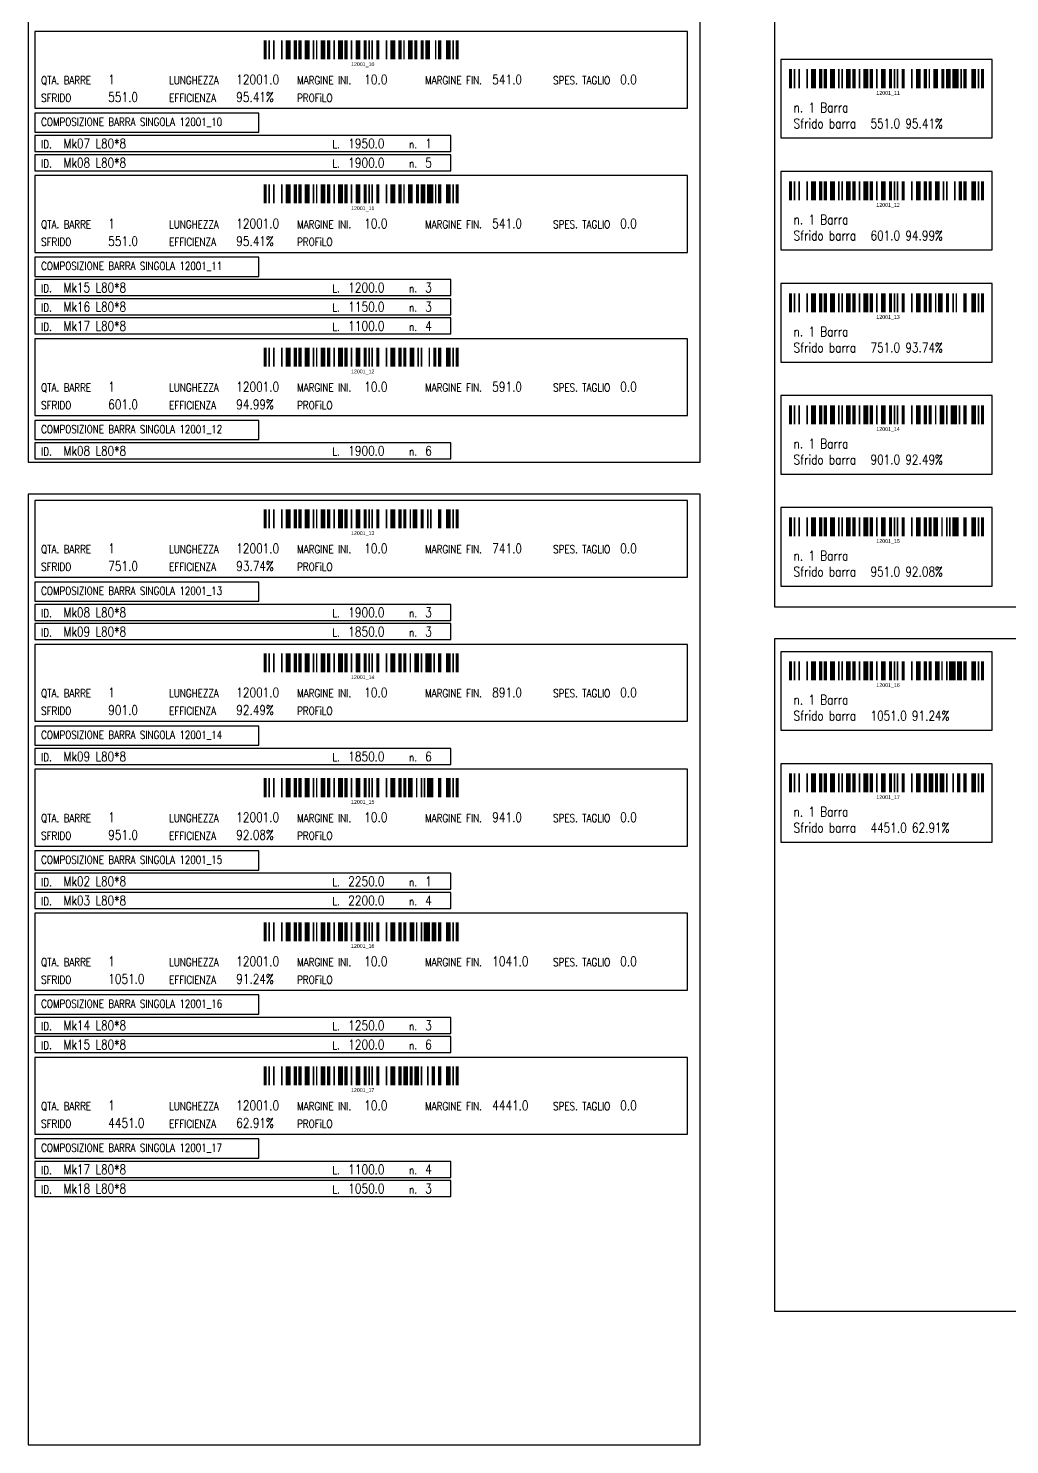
# Model space of a CAD drawing. Header units: millimetres. Extents: x -56 to 421004, y -1 to 91234.
# Drawn here: x 219727 to 237506, y 38349 to 64003 of the extents above; entities that cross this region are included whole.
import ezdxf
from ezdxf.enums import TextEntityAlignment as Align

# ---------------------------------------------------------------- set-up
doc = ezdxf.new("R2010")
doc.units = ezdxf.units.MM
doc.styles.add('EasyCutStyle', font='romans.shx', dxfattribs={"width": 0.8})

# ---------------------------------------------------------------- blocks, each defined once
blk = doc.blocks.new('BARCODE128_12001_10')
at = {"linetype": 'Continuous'}
for points, const_width in [([(1, 0), (1, 12)], 2), ([(3.5, 0), (3.5, 12)], 1), ([(6.5, 0), (6.5, 12)], 1), ([(11.5, 0), (11.5, 12)], 1), ([(15.5, 0), (15.5, 12)], 3), ([(20, 0), (20, 12)], 2), ([(23, 0), (23, 12)], 2), ([(27.5, 0), (27.5, 12)], 3), ([(31.5, 0), (31.5, 12)], 1), ([(33.5, 0), (33.5, 12)], 1), ([(37.5, 0), (37.5, 12)], 3), ([(41, 0), (41, 12)], 2), ([(44.5, 0), (44.5, 12)], 1), ([(48.5, 0), (48.5, 12)], 3), ([(52, 0), (52, 12)], 2), ([(55.5, 0), (55.5, 12)], 1), ([(59.5, 0), (59.5, 12)], 3), ([(64, 0), (64, 12)], 2), ([(66.5, 0), (66.5, 12)], 1), ([(68.5, 0), (68.5, 12)], 1), ([(72, 0), (72, 12)], 2), ([(77.5, 0), (77.5, 12)], 1), ([(81.5, 0), (81.5, 12)], 3), ([(86, 0), (86, 12)], 2), ([(88.5, 0), (88.5, 12)], 1), ([(92.5, 0), (92.5, 12)], 3), ([(96, 0), (96, 12)], 2), ([(100, 0), (100, 12)], 2), ([(103.5, 0), (103.5, 12)], 3), ([(108.5, 0), (108.5, 12)], 1), ([(111, 0), (111, 12)], 2), ([(116.5, 0), (116.5, 12)], 3), ([(119.5, 0), (119.5, 12)], 1), ([(122, 0), (122, 12)], 2)]:
    blk.add_lwpolyline(points, dxfattribs=dict(at, const_width=const_width))
blk.add_text('12001_10', height=2.4).set_placement((62.5, -4.2), align=Align.CENTER)
blk = doc.blocks.new('BARCODE128_12001_11')
at = {"linetype": 'Continuous'}
for points, const_width in [([(1, 0), (1, 12)], 2), ([(3.5, 0), (3.5, 12)], 1), ([(6.5, 0), (6.5, 12)], 1), ([(11.5, 0), (11.5, 12)], 1), ([(15.5, 0), (15.5, 12)], 3), ([(20, 0), (20, 12)], 2), ([(23, 0), (23, 12)], 2), ([(27.5, 0), (27.5, 12)], 3), ([(31.5, 0), (31.5, 12)], 1), ([(33.5, 0), (33.5, 12)], 1), ([(37.5, 0), (37.5, 12)], 3), ([(41, 0), (41, 12)], 2), ([(44.5, 0), (44.5, 12)], 1), ([(48.5, 0), (48.5, 12)], 3), ([(52, 0), (52, 12)], 2), ([(55.5, 0), (55.5, 12)], 1), ([(59.5, 0), (59.5, 12)], 3), ([(64, 0), (64, 12)], 2), ([(66.5, 0), (66.5, 12)], 1), ([(68.5, 0), (68.5, 12)], 1), ([(72, 0), (72, 12)], 2), ([(77.5, 0), (77.5, 12)], 1), ([(81.5, 0), (81.5, 12)], 3), ([(86, 0), (86, 12)], 2), ([(88.5, 0), (88.5, 12)], 1), ([(92.5, 0), (92.5, 12)], 3), ([(97, 0), (97, 12)], 2), ([(100.5, 0), (100.5, 12)], 3), ([(105, 0), (105, 12)], 4), ([(108.5, 0), (108.5, 12)], 1), ([(111, 0), (111, 12)], 2), ([(116.5, 0), (116.5, 12)], 3), ([(119.5, 0), (119.5, 12)], 1), ([(122, 0), (122, 12)], 2)]:
    blk.add_lwpolyline(points, dxfattribs=dict(at, const_width=const_width))
blk.add_text('12001_11', height=2.4).set_placement((62.5, -4.2), align=Align.CENTER)
blk = doc.blocks.new('BARCODE128_12001_12')
at = {"linetype": 'Continuous'}
for points, const_width in [([(1, 0), (1, 12)], 2), ([(3.5, 0), (3.5, 12)], 1), ([(6.5, 0), (6.5, 12)], 1), ([(11.5, 0), (11.5, 12)], 1), ([(15.5, 0), (15.5, 12)], 3), ([(20, 0), (20, 12)], 2), ([(23, 0), (23, 12)], 2), ([(27.5, 0), (27.5, 12)], 3), ([(31.5, 0), (31.5, 12)], 1), ([(33.5, 0), (33.5, 12)], 1), ([(37.5, 0), (37.5, 12)], 3), ([(41, 0), (41, 12)], 2), ([(44.5, 0), (44.5, 12)], 1), ([(48.5, 0), (48.5, 12)], 3), ([(52, 0), (52, 12)], 2), ([(55.5, 0), (55.5, 12)], 1), ([(59.5, 0), (59.5, 12)], 3), ([(64, 0), (64, 12)], 2), ([(66.5, 0), (66.5, 12)], 1), ([(68.5, 0), (68.5, 12)], 1), ([(72, 0), (72, 12)], 2), ([(77.5, 0), (77.5, 12)], 1), ([(81.5, 0), (81.5, 12)], 3), ([(86, 0), (86, 12)], 2), ([(89, 0), (89, 12)], 2), ([(93.5, 0), (93.5, 12)], 3), ([(97.5, 0), (97.5, 12)], 1), ([(99.5, 0), (99.5, 12)], 1), ([(104.5, 0), (104.5, 12)], 1), ([(108, 0), (108, 12)], 2), ([(111, 0), (111, 12)], 2), ([(116.5, 0), (116.5, 12)], 3), ([(119.5, 0), (119.5, 12)], 1), ([(122, 0), (122, 12)], 2)]:
    blk.add_lwpolyline(points, dxfattribs=dict(at, const_width=const_width))
blk.add_text('12001_12', height=2.4).set_placement((62.5, -4.2), align=Align.CENTER)
blk = doc.blocks.new('BARCODE128_12001_13')
at = {"linetype": 'Continuous'}
for points, const_width in [([(1, 0), (1, 12)], 2), ([(3.5, 0), (3.5, 12)], 1), ([(6.5, 0), (6.5, 12)], 1), ([(11.5, 0), (11.5, 12)], 1), ([(15.5, 0), (15.5, 12)], 3), ([(20, 0), (20, 12)], 2), ([(23, 0), (23, 12)], 2), ([(27.5, 0), (27.5, 12)], 3), ([(31.5, 0), (31.5, 12)], 1), ([(33.5, 0), (33.5, 12)], 1), ([(37.5, 0), (37.5, 12)], 3), ([(41, 0), (41, 12)], 2), ([(44.5, 0), (44.5, 12)], 1), ([(48.5, 0), (48.5, 12)], 3), ([(52, 0), (52, 12)], 2), ([(55.5, 0), (55.5, 12)], 1), ([(59.5, 0), (59.5, 12)], 3), ([(64, 0), (64, 12)], 2), ([(66.5, 0), (66.5, 12)], 1), ([(68.5, 0), (68.5, 12)], 1), ([(72, 0), (72, 12)], 2), ([(77.5, 0), (77.5, 12)], 1), ([(81.5, 0), (81.5, 12)], 3), ([(86, 0), (86, 12)], 2), ([(89, 0), (89, 12)], 2), ([(92.5, 0), (92.5, 12)], 1), ([(95.5, 0), (95.5, 12)], 3), ([(100, 0), (100, 12)], 2), ([(103.5, 0), (103.5, 12)], 1), ([(105.5, 0), (105.5, 12)], 1), ([(111, 0), (111, 12)], 2), ([(116.5, 0), (116.5, 12)], 3), ([(119.5, 0), (119.5, 12)], 1), ([(122, 0), (122, 12)], 2)]:
    blk.add_lwpolyline(points, dxfattribs=dict(at, const_width=const_width))
blk.add_text('12001_13', height=2.4).set_placement((62.5, -4.2), align=Align.CENTER)
blk = doc.blocks.new('BARCODE128_12001_14')
at = {"linetype": 'Continuous'}
for points, const_width in [([(1, 0), (1, 12)], 2), ([(3.5, 0), (3.5, 12)], 1), ([(6.5, 0), (6.5, 12)], 1), ([(11.5, 0), (11.5, 12)], 1), ([(15.5, 0), (15.5, 12)], 3), ([(20, 0), (20, 12)], 2), ([(23, 0), (23, 12)], 2), ([(27.5, 0), (27.5, 12)], 3), ([(31.5, 0), (31.5, 12)], 1), ([(33.5, 0), (33.5, 12)], 1), ([(37.5, 0), (37.5, 12)], 3), ([(41, 0), (41, 12)], 2), ([(44.5, 0), (44.5, 12)], 1), ([(48.5, 0), (48.5, 12)], 3), ([(52, 0), (52, 12)], 2), ([(55.5, 0), (55.5, 12)], 1), ([(59.5, 0), (59.5, 12)], 3), ([(64, 0), (64, 12)], 2), ([(66.5, 0), (66.5, 12)], 1), ([(68.5, 0), (68.5, 12)], 1), ([(72, 0), (72, 12)], 2), ([(77.5, 0), (77.5, 12)], 1), ([(81.5, 0), (81.5, 12)], 3), ([(86, 0), (86, 12)], 2), ([(89, 0), (89, 12)], 2), ([(92.5, 0), (92.5, 12)], 1), ([(96.5, 0), (96.5, 12)], 3), ([(99.5, 0), (99.5, 12)], 1), ([(104, 0), (104, 12)], 4), ([(107.5, 0), (107.5, 12)], 1), ([(111, 0), (111, 12)], 2), ([(116.5, 0), (116.5, 12)], 3), ([(119.5, 0), (119.5, 12)], 1), ([(122, 0), (122, 12)], 2)]:
    blk.add_lwpolyline(points, dxfattribs=dict(at, const_width=const_width))
blk.add_text('12001_14', height=2.4).set_placement((62.5, -4.2), align=Align.CENTER)
blk = doc.blocks.new('BARCODE128_12001_15')
at = {"linetype": 'Continuous'}
for points, const_width in [([(1, 0), (1, 12)], 2), ([(3.5, 0), (3.5, 12)], 1), ([(6.5, 0), (6.5, 12)], 1), ([(11.5, 0), (11.5, 12)], 1), ([(15.5, 0), (15.5, 12)], 3), ([(20, 0), (20, 12)], 2), ([(23, 0), (23, 12)], 2), ([(27.5, 0), (27.5, 12)], 3), ([(31.5, 0), (31.5, 12)], 1), ([(33.5, 0), (33.5, 12)], 1), ([(37.5, 0), (37.5, 12)], 3), ([(41, 0), (41, 12)], 2), ([(44.5, 0), (44.5, 12)], 1), ([(48.5, 0), (48.5, 12)], 3), ([(52, 0), (52, 12)], 2), ([(55.5, 0), (55.5, 12)], 1), ([(59.5, 0), (59.5, 12)], 3), ([(64, 0), (64, 12)], 2), ([(66.5, 0), (66.5, 12)], 1), ([(68.5, 0), (68.5, 12)], 1), ([(72, 0), (72, 12)], 2), ([(77.5, 0), (77.5, 12)], 1), ([(81.5, 0), (81.5, 12)], 3), ([(86, 0), (86, 12)], 2), ([(89, 0), (89, 12)], 2), ([(92.5, 0), (92.5, 12)], 3), ([(96.5, 0), (96.5, 12)], 1), ([(99.5, 0), (99.5, 12)], 1), ([(101.5, 0), (101.5, 12)], 1), ([(105, 0), (105, 12)], 4), ([(111, 0), (111, 12)], 2), ([(116.5, 0), (116.5, 12)], 3), ([(119.5, 0), (119.5, 12)], 1), ([(122, 0), (122, 12)], 2)]:
    blk.add_lwpolyline(points, dxfattribs=dict(at, const_width=const_width))
blk.add_text('12001_15', height=2.4).set_placement((62.5, -4.2), align=Align.CENTER)
blk = doc.blocks.new('BARCODE128_12001_16')
at = {"linetype": 'Continuous'}
for points, const_width in [([(1, 0), (1, 12)], 2), ([(3.5, 0), (3.5, 12)], 1), ([(6.5, 0), (6.5, 12)], 1), ([(11.5, 0), (11.5, 12)], 1), ([(15.5, 0), (15.5, 12)], 3), ([(20, 0), (20, 12)], 2), ([(23, 0), (23, 12)], 2), ([(27.5, 0), (27.5, 12)], 3), ([(31.5, 0), (31.5, 12)], 1), ([(33.5, 0), (33.5, 12)], 1), ([(37.5, 0), (37.5, 12)], 3), ([(41, 0), (41, 12)], 2), ([(44.5, 0), (44.5, 12)], 1), ([(48.5, 0), (48.5, 12)], 3), ([(52, 0), (52, 12)], 2), ([(55.5, 0), (55.5, 12)], 1), ([(59.5, 0), (59.5, 12)], 3), ([(64, 0), (64, 12)], 2), ([(66.5, 0), (66.5, 12)], 1), ([(68.5, 0), (68.5, 12)], 1), ([(72, 0), (72, 12)], 2), ([(77.5, 0), (77.5, 12)], 1), ([(81.5, 0), (81.5, 12)], 3), ([(86, 0), (86, 12)], 2), ([(89, 0), (89, 12)], 2), ([(93.5, 0), (93.5, 12)], 3), ([(96.5, 0), (96.5, 12)], 1), ([(99.5, 0), (99.5, 12)], 1), ([(103, 0), (103, 12)], 4), ([(107.5, 0), (107.5, 12)], 3), ([(111, 0), (111, 12)], 2), ([(116.5, 0), (116.5, 12)], 3), ([(119.5, 0), (119.5, 12)], 1), ([(122, 0), (122, 12)], 2)]:
    blk.add_lwpolyline(points, dxfattribs=dict(at, const_width=const_width))
blk.add_text('12001_16', height=2.4).set_placement((62.5, -4.2), align=Align.CENTER)
blk = doc.blocks.new('BARCODE128_12001_17')
at = {"linetype": 'Continuous'}
for points, const_width in [([(1, 0), (1, 12)], 2), ([(3.5, 0), (3.5, 12)], 1), ([(6.5, 0), (6.5, 12)], 1), ([(11.5, 0), (11.5, 12)], 1), ([(15.5, 0), (15.5, 12)], 3), ([(20, 0), (20, 12)], 2), ([(23, 0), (23, 12)], 2), ([(27.5, 0), (27.5, 12)], 3), ([(31.5, 0), (31.5, 12)], 1), ([(33.5, 0), (33.5, 12)], 1), ([(37.5, 0), (37.5, 12)], 3), ([(41, 0), (41, 12)], 2), ([(44.5, 0), (44.5, 12)], 1), ([(48.5, 0), (48.5, 12)], 3), ([(52, 0), (52, 12)], 2), ([(55.5, 0), (55.5, 12)], 1), ([(59.5, 0), (59.5, 12)], 3), ([(64, 0), (64, 12)], 2), ([(66.5, 0), (66.5, 12)], 1), ([(68.5, 0), (68.5, 12)], 1), ([(72, 0), (72, 12)], 2), ([(77.5, 0), (77.5, 12)], 1), ([(81.5, 0), (81.5, 12)], 3), ([(86, 0), (86, 12)], 2), ([(89.5, 0), (89.5, 12)], 3), ([(93, 0), (93, 12)], 2), ([(96.5, 0), (96.5, 12)], 3), ([(99.5, 0), (99.5, 12)], 1), ([(103.5, 0), (103.5, 12)], 1), ([(107, 0), (107, 12)], 2), ([(111, 0), (111, 12)], 2), ([(116.5, 0), (116.5, 12)], 3), ([(119.5, 0), (119.5, 12)], 1), ([(122, 0), (122, 12)], 2)]:
    blk.add_lwpolyline(points, dxfattribs=dict(at, const_width=const_width))
blk.add_text('12001_17', height=2.4).set_placement((62.5, -4.2), align=Align.CENTER)

msp = doc.modelspace()

# ---------------------------------------------------------------- linework, layer by layer
at = {"color": 5}
for points in [[(219726.89, 56147.59), (231901.8, 56147.59), (231901.8, 73366.4), (219726.89, 73366.4)], [(233245.22, 53523.61), (250464.03, 53523.61), (250464.03, 65698.52), (233245.22, 65698.52)], [(219842.84, 62553.91), (231669.9, 62553.91), (231669.9, 63945.33), (219842.84, 63945.33)], [(219842.84, 62119.09), (223901.14, 62119.09), (223901.14, 62466.95), (219842.84, 62466.95)], [(219842.84, 61771.24), (227379.69, 61771.24), (227379.69, 62061.12), (219842.84, 62061.12)], [(219842.84, 61423.38), (227379.69, 61423.38), (227379.69, 61713.26), (219842.84, 61713.26)], [(219842.84, 59945), (231669.9, 59945), (231669.9, 61336.42), (219842.84, 61336.42)], [(219842.84, 59510.18), (223901.14, 59510.18), (223901.14, 59858.04), (219842.84, 59858.04)], [(219842.84, 59162.33), (227379.69, 59162.33), (227379.69, 59452.21), (219842.84, 59452.21)], [(219842.84, 58814.47), (227379.69, 58814.47), (227379.69, 59104.35), (219842.84, 59104.35)], [(219842.84, 58466.62), (227379.69, 58466.62), (227379.69, 58756.5), (219842.84, 58756.5)], [(219842.84, 56988.23), (231669.9, 56988.23), (231669.9, 58379.65), (219842.84, 58379.65)], [(219842.84, 56553.42), (223901.14, 56553.42), (223901.14, 56901.27), (219842.84, 56901.27)], [(219842.84, 56205.56), (227379.69, 56205.56), (227379.69, 56495.44), (219842.84, 56495.44)], [(219726.89, 38349.01), (231901.8, 38349.01), (231901.8, 55567.83), (219726.89, 55567.83)], [(219842.84, 54060.46), (231669.9, 54060.46), (231669.9, 55451.88), (219842.84, 55451.88)], [(219842.84, 53625.64), (223901.14, 53625.64), (223901.14, 53973.49), (219842.84, 53973.49)], [(219842.84, 53277.78), (227379.69, 53277.78), (227379.69, 53567.66), (219842.84, 53567.66)], [(219842.84, 52929.93), (227379.69, 52929.93), (227379.69, 53219.81), (219842.84, 53219.81)], [(233245.22, 40768.93), (250464.03, 40768.93), (250464.03, 52943.85), (233245.22, 52943.85)], [(219842.84, 51451.55), (231669.9, 51451.55), (231669.9, 52842.96), (219842.84, 52842.96)], [(219842.84, 51016.73), (223901.14, 51016.73), (223901.14, 51364.58), (219842.84, 51364.58)], [(219842.84, 50668.87), (227379.69, 50668.87), (227379.69, 50958.75), (219842.84, 50958.75)], [(219842.84, 49190.49), (231669.9, 49190.49), (231669.9, 50581.91), (219842.84, 50581.91)], [(219842.84, 48755.67), (223901.14, 48755.67), (223901.14, 49103.53), (219842.84, 49103.53)], [(219842.84, 48407.82), (227379.69, 48407.82), (227379.69, 48697.69), (219842.84, 48697.69)], [(219842.84, 48059.96), (227379.69, 48059.96), (227379.69, 48349.84), (219842.84, 48349.84)], [(219842.84, 46581.58), (231669.9, 46581.58), (231669.9, 47973), (219842.84, 47973)], [(219842.84, 46146.76), (223901.14, 46146.76), (223901.14, 46494.61), (219842.84, 46494.61)], [(219842.84, 45798.9), (227379.69, 45798.9), (227379.69, 46088.78), (219842.84, 46088.78)], [(219842.84, 45451.05), (227379.69, 45451.05), (227379.69, 45740.93), (219842.84, 45740.93)], [(219842.84, 43972.67), (231669.9, 43972.67), (231669.9, 45364.09), (219842.84, 45364.09)], [(219842.84, 43537.85), (223901.14, 43537.85), (223901.14, 43885.7), (219842.84, 43885.7)], [(219842.84, 43189.99), (227379.69, 43189.99), (227379.69, 43479.87), (219842.84, 43479.87)], [(219842.84, 42842.14), (227379.69, 42842.14), (227379.69, 43132.02), (219842.84, 43132.02)]]:
    msp.add_lwpolyline(points, close=True, dxfattribs=at)

# ---------------------------------------------------------------- block references
at = {"xscale": 28.74833057849901, "yscale": 28.74833057851356, "zscale": 28.74833057851239}
for name, p in [('BARCODE128_12001_10', (223988.35, 63439.84)), ('BARCODE128_12001_11', (223988.35, 60830.93)), ('BARCODE128_12001_12', (223988.35, 57874.16)), ('BARCODE128_12001_13', (223988.35, 54946.38)), ('BARCODE128_12001_14', (223988.35, 52337.47)), ('BARCODE128_12001_15', (223988.35, 50076.42)), ('BARCODE128_12001_16', (223988.35, 47467.51)), ('BARCODE128_12001_17', (223988.35, 44858.59))]:
    msp.add_blockref(name, p, dxfattribs=at)

# ---------------------------------------------------------------- texts
at = {"color": 1, "style": 'EasyCutStyle', "width": 0.8}
for s, height, p in [('QTA. BARRE', 144.94, (219958.79, 62988.73)), ('LUNGHEZZA', 144.94, (222277.82, 62988.73)), ('MARGINE INI.', 144.9395, (224596.85, 62988.73)), ('MARGINE FIN.', 144.9395, (226915.89, 62988.73)), ('SPES. TAGLIO', 144.9395, (229234.92, 62988.73)), ('SFRIDO', 144.94, (219958.79, 62669.86)), ('EFFICIENZA', 144.94, (222277.82, 62669.86)), ('PROFiLO', 144.94, (224596.85, 62669.86)), ('ID.', 144.94, (219958.79, 61829.21)), ('L.', 144.94, (225234.59, 61829.21)), ('n.', 144.94, (226626.01, 61829.21)), ('ID.', 144.94, (219958.79, 61481.36)), ('L.', 144.94, (225234.59, 61481.36)), ('n.', 144.94, (226626.01, 61481.36)), ('QTA. BARRE', 144.94, (219958.79, 60379.82)), ('LUNGHEZZA', 144.94, (222277.82, 60379.82)), ('MARGINE INI.', 144.9395, (224596.85, 60379.82)), ('MARGINE FIN.', 144.9395, (226915.89, 60379.82)), ('SPES. TAGLIO', 144.9395, (229234.92, 60379.82)), ('SFRIDO', 144.94, (219958.79, 60060.95)), ('EFFICIENZA', 144.94, (222277.82, 60060.95)), ('PROFiLO', 144.94, (224596.85, 60060.95)), ('ID.', 144.94, (219958.79, 59220.3)), ('L.', 144.94, (225234.59, 59220.3)), ('n.', 144.94, (226626.01, 59220.3)), ('ID.', 144.94, (219958.79, 58872.45)), ('L.', 144.94, (225234.59, 58872.45)), ('n.', 144.94, (226626.01, 58872.45)), ('ID.', 144.94, (219958.79, 58524.59)), ('L.', 144.94, (225234.59, 58524.59)), ('n.', 144.94, (226626.01, 58524.59)), ('QTA. BARRE', 144.94, (219958.79, 57423.05)), ('LUNGHEZZA', 144.94, (222277.82, 57423.05)), ('MARGINE INI.', 144.9395, (224596.85, 57423.05)), ('MARGINE FIN.', 144.9395, (226915.89, 57423.05)), ('SPES. TAGLIO', 144.9395, (229234.92, 57423.05)), ('SFRIDO', 144.94, (219958.79, 57104.19)), ('EFFICIENZA', 144.94, (222277.82, 57104.19)), ('PROFiLO', 144.94, (224596.85, 57104.19)), ('ID.', 144.94, (219958.79, 56263.54)), ('L.', 144.94, (225234.59, 56263.54)), ('n.', 144.94, (226626.01, 56263.54)), ('QTA. BARRE', 144.94, (219958.79, 54495.27)), ('LUNGHEZZA', 144.94, (222277.82, 54495.27)), ('MARGINE INI.', 144.9395, (224596.85, 54495.27)), ('MARGINE FIN.', 144.9395, (226915.89, 54495.27)), ('SPES. TAGLIO', 144.9395, (229234.92, 54495.27)), ('SFRIDO', 144.94, (219958.79, 54176.41)), ('EFFICIENZA', 144.94, (222277.82, 54176.41)), ('PROFiLO', 144.94, (224596.85, 54176.41)), ('ID.', 144.94, (219958.79, 53335.76)), ('L.', 144.94, (225234.59, 53335.76)), ('n.', 144.94, (226626.01, 53335.76)), ('ID.', 144.94, (219958.79, 52987.9)), ('L.', 144.94, (225234.59, 52987.9)), ('n.', 144.94, (226626.01, 52987.9)), ('QTA. BARRE', 144.94, (219958.79, 51886.36)), ('LUNGHEZZA', 144.94, (222277.82, 51886.36)), ('MARGINE INI.', 144.9395, (224596.85, 51886.36)), ('MARGINE FIN.', 144.9395, (226915.89, 51886.36)), ('SPES. TAGLIO', 144.9395, (229234.92, 51886.36)), ('SFRIDO', 144.94, (219958.79, 51567.5)), ('EFFICIENZA', 144.94, (222277.82, 51567.5)), ('PROFiLO', 144.94, (224596.85, 51567.5)), ('ID.', 144.94, (219958.79, 50726.85)), ('L.', 144.94, (225234.59, 50726.85)), ('n.', 144.94, (226626.01, 50726.85)), ('QTA. BARRE', 144.94, (219958.79, 49625.31)), ('LUNGHEZZA', 144.94, (222277.82, 49625.31)), ('MARGINE INI.', 144.9395, (224596.85, 49625.31)), ('MARGINE FIN.', 144.9395, (226915.89, 49625.31)), ('SPES. TAGLIO', 144.9395, (229234.92, 49625.31)), ('SFRIDO', 144.94, (219958.79, 49306.44)), ('EFFICIENZA', 144.94, (222277.82, 49306.44)), ('PROFiLO', 144.94, (224596.85, 49306.44)), ('ID.', 144.94, (219958.79, 48465.79)), ('L.', 144.94, (225234.59, 48465.79)), ('n.', 144.94, (226626.01, 48465.79)), ('ID.', 144.94, (219958.79, 48117.94)), ('L.', 144.94, (225234.59, 48117.94)), ('n.', 144.94, (226626.01, 48117.94)), ('QTA. BARRE', 144.94, (219958.79, 47016.4)), ('LUNGHEZZA', 144.94, (222277.82, 47016.4)), ('MARGINE INI.', 144.9395, (224596.85, 47016.4)), ('MARGINE FIN.', 144.9395, (226915.89, 47016.4)), ('SPES. TAGLIO', 144.9395, (229234.92, 47016.4)), ('SFRIDO', 144.94, (219958.79, 46697.53)), ('EFFICIENZA', 144.94, (222277.82, 46697.53)), ('PROFiLO', 144.94, (224596.85, 46697.53)), ('ID.', 144.94, (219958.79, 45856.88)), ('L.', 144.94, (225234.59, 45856.88)), ('n.', 144.94, (226626.01, 45856.88)), ('ID.', 144.94, (219958.79, 45509.03)), ('L.', 144.94, (225234.59, 45509.03)), ('n.', 144.94, (226626.01, 45509.03)), ('QTA. BARRE', 144.94, (219958.79, 44407.49)), ('LUNGHEZZA', 144.94, (222277.82, 44407.49)), ('MARGINE INI.', 144.9395, (224596.85, 44407.49)), ('MARGINE FIN.', 144.9395, (226915.89, 44407.49)), ('SPES. TAGLIO', 144.9395, (229234.92, 44407.49)), ('SFRIDO', 144.94, (219958.79, 44088.62)), ('EFFICIENZA', 144.94, (222277.82, 44088.62)), ('PROFiLO', 144.94, (224596.85, 44088.62)), ('ID.', 144.94, (219958.79, 43247.97)), ('L.', 144.94, (225234.59, 43247.97)), ('n.', 144.94, (226626.01, 43247.97)), ('ID.', 144.94, (219958.79, 42900.11)), ('L.', 144.94, (225234.59, 42900.11)), ('n.', 144.94, (226626.01, 42900.11))]:
    msp.add_text(s, height=height, dxfattribs=at).set_placement(p)
at = {"color": 3, "style": 'EasyCutStyle', "width": 0.8}
for s, height, p in [('1', 173.93, (221176.28, 62988.73)), ('12001.0', 173.927, (223495.31, 62988.73)), ('10.0', 173.927, (225814.35, 62988.73)), ('541.0', 173.927, (228133.38, 62988.73)), ('0.0', 173.927, (230452.41, 62988.73)), ('551.0', 173.927, (221176.28, 62669.86)), ('95.41%', 173.927, (223495.31, 62669.86)), ('Mk07 L80*8', 173.927, (220364.62, 61829.21)), ('1950.0', 173.927, (225524.47, 61829.21)), ('1', 173.93, (226915.89, 61829.21)), ('Mk08 L80*8', 173.927, (220364.62, 61481.36)), ('1900.0', 173.927, (225524.47, 61481.36)), ('5', 173.93, (226915.89, 61481.36)), ('1', 173.93, (221176.28, 60379.82)), ('12001.0', 173.927, (223495.31, 60379.82)), ('10.0', 173.927, (225814.35, 60379.82)), ('541.0', 173.927, (228133.38, 60379.82)), ('0.0', 173.927, (230452.41, 60379.82)), ('551.0', 173.927, (221176.28, 60060.95)), ('95.41%', 173.927, (223495.31, 60060.95)), ('Mk15 L80*8', 173.927, (220364.62, 59220.3)), ('1200.0', 173.927, (225524.47, 59220.3)), ('3', 173.93, (226915.89, 59220.3)), ('Mk16 L80*8', 173.927, (220364.62, 58872.45)), ('1150.0', 173.927, (225524.47, 58872.45)), ('3', 173.93, (226915.89, 58872.45)), ('Mk17 L80*8', 173.927, (220364.62, 58524.59)), ('1100.0', 173.927, (225524.47, 58524.59)), ('4', 173.93, (226915.89, 58524.59)), ('1', 173.93, (221176.28, 57423.05)), ('12001.0', 173.927, (223495.31, 57423.05)), ('10.0', 173.927, (225814.35, 57423.05)), ('591.0', 173.927, (228133.38, 57423.05)), ('0.0', 173.927, (230452.41, 57423.05)), ('601.0', 173.927, (221176.28, 57104.19)), ('94.99%', 173.927, (223495.31, 57104.19)), ('Mk08 L80*8', 173.927, (220364.62, 56263.54)), ('1900.0', 173.927, (225524.47, 56263.54)), ('6', 173.93, (226915.89, 56263.54)), ('1', 173.93, (221176.28, 54495.27)), ('12001.0', 173.927, (223495.31, 54495.27)), ('10.0', 173.927, (225814.35, 54495.27)), ('741.0', 173.927, (228133.38, 54495.27)), ('0.0', 173.927, (230452.41, 54495.27)), ('751.0', 173.927, (221176.28, 54176.41)), ('93.74%', 173.927, (223495.31, 54176.41)), ('Mk08 L80*8', 173.927, (220364.62, 53335.76)), ('1900.0', 173.927, (225524.47, 53335.76)), ('3', 173.93, (226915.89, 53335.76)), ('Mk09 L80*8', 173.927, (220364.62, 52987.9)), ('1850.0', 173.927, (225524.47, 52987.9)), ('3', 173.93, (226915.89, 52987.9)), ('1', 173.93, (221176.28, 51886.36)), ('12001.0', 173.927, (223495.31, 51886.36)), ('10.0', 173.927, (225814.35, 51886.36)), ('891.0', 173.927, (228133.38, 51886.36)), ('0.0', 173.927, (230452.41, 51886.36)), ('901.0', 173.927, (221176.28, 51567.5)), ('92.49%', 173.927, (223495.31, 51567.5)), ('Mk09 L80*8', 173.927, (220364.62, 50726.85)), ('1850.0', 173.927, (225524.47, 50726.85)), ('6', 173.93, (226915.89, 50726.85)), ('1', 173.93, (221176.28, 49625.31)), ('12001.0', 173.927, (223495.31, 49625.31)), ('10.0', 173.927, (225814.35, 49625.31)), ('941.0', 173.927, (228133.38, 49625.31)), ('0.0', 173.927, (230452.41, 49625.31)), ('951.0', 173.927, (221176.28, 49306.44)), ('92.08%', 173.927, (223495.31, 49306.44)), ('Mk02 L80*8', 173.927, (220364.62, 48465.79)), ('2250.0', 173.927, (225524.47, 48465.79)), ('1', 173.93, (226915.89, 48465.79)), ('Mk03 L80*8', 173.927, (220364.62, 48117.94)), ('2200.0', 173.927, (225524.47, 48117.94)), ('4', 173.93, (226915.89, 48117.94)), ('1', 173.93, (221176.28, 47016.4)), ('12001.0', 173.927, (223495.31, 47016.4)), ('10.0', 173.927, (225814.35, 47016.4)), ('1041.0', 173.927, (228133.38, 47016.4)), ('0.0', 173.927, (230452.41, 47016.4)), ('1051.0', 173.927, (221176.28, 46697.53)), ('91.24%', 173.927, (223495.31, 46697.53)), ('Mk14 L80*8', 173.927, (220364.62, 45856.88)), ('1250.0', 173.927, (225524.47, 45856.88)), ('3', 173.93, (226915.89, 45856.88)), ('Mk15 L80*8', 173.927, (220364.62, 45509.03)), ('1200.0', 173.927, (225524.47, 45509.03)), ('6', 173.93, (226915.89, 45509.03)), ('1', 173.93, (221176.28, 44407.49)), ('12001.0', 173.927, (223495.31, 44407.49)), ('10.0', 173.927, (225814.35, 44407.49)), ('4441.0', 173.927, (228133.38, 44407.49)), ('0.0', 173.927, (230452.41, 44407.49)), ('4451.0', 173.927, (221176.28, 44088.62)), ('62.91%', 173.927, (223495.31, 44088.62)), ('Mk17 L80*8', 173.927, (220364.62, 43247.97)), ('1100.0', 173.927, (225524.47, 43247.97)), ('4', 173.93, (226915.89, 43247.97)), ('Mk18 L80*8', 173.927, (220364.62, 42900.11)), ('1050.0', 173.927, (225524.47, 42900.11)), ('3', 173.93, (226915.89, 42900.11))]:
    msp.add_text(s, height=height, dxfattribs=at).set_placement(p)
at = {"color": 2, "style": 'EasyCutStyle', "width": 0.8}
for s, p in [('COMPOSIZIONE BARRA SINGOLA 12001_10', (219958.79, 62235.04)), ('COMPOSIZIONE BARRA SINGOLA 12001_11', (219958.79, 59626.13)), ('COMPOSIZIONE BARRA SINGOLA 12001_12', (219958.79, 56669.37)), ('COMPOSIZIONE BARRA SINGOLA 12001_13', (219958.79, 53741.59)), ('COMPOSIZIONE BARRA SINGOLA 12001_14', (219958.79, 51132.68)), ('COMPOSIZIONE BARRA SINGOLA 12001_15', (219958.79, 48871.62)), ('COMPOSIZIONE BARRA SINGOLA 12001_16', (219958.79, 46262.71)), ('COMPOSIZIONE BARRA SINGOLA 12001_17', (219958.79, 43653.8))]:
    msp.add_text(s, height=144.9395, dxfattribs=at).set_placement(p)

# ---------------------------------------------------------------- next in the draw order: texts
at = {"color": 71, "char_height": 173.9274, "attachment_point": 1, "bg_fill": 2}
for s, insert in [('{\\Fromans|c0;\\W0.8;\\C2;n. 1 Barra^J\\C1;Sfrido barra^I\\C7;551.0 95.41%', (233593.07, 62654.79)), ('{\\Fromans|c0;\\W0.8;\\C2;n. 1 Barra^J\\C1;Sfrido barra^I\\C7;601.0 94.99%', (233593.07, 60625.64)), ('{\\Fromans|c0;\\W0.8;\\C2;n. 1 Barra^J\\C1;Sfrido barra^I\\C7;751.0 93.74%', (233593.07, 58596.49)), ('{\\Fromans|c0;\\W0.8;\\C2;n. 1 Barra^J\\C1;Sfrido barra^I\\C7;901.0 92.49%', (233593.07, 56567.34)), ('{\\Fromans|c0;\\W0.8;\\C2;n. 1 Barra^J\\C1;Sfrido barra^I\\C7;951.0 92.08%', (233593.07, 54538.18)), ('{\\Fromans|c0;\\W0.8;\\C2;n. 1 Barra^J\\C1;Sfrido barra^I\\C7;1051.0 91.24%', (233593.07, 51929.27)), ('{\\Fromans|c0;\\W0.8;\\C2;n. 1 Barra^J\\C1;Sfrido barra^I\\C7;4451.0 62.91%', (233593.07, 49900.12))]:
    msp.add_mtext(s, dxfattribs=dict(at, insert=insert))

# ---------------------------------------------------------------- next in the draw order: linework, layer by layer
at = {"color": 5}
for points in [[(233361.17, 62017.06), (237187.57, 62017.06), (237187.57, 63437.47), (233361.17, 63437.47)], [(233361.17, 59987.91), (237187.57, 59987.91), (237187.57, 61408.31), (233361.17, 61408.31)], [(233361.17, 57958.75), (237187.57, 57958.75), (237187.57, 59379.16), (233361.17, 59379.16)], [(233361.17, 55929.6), (237187.57, 55929.6), (237187.57, 57350.01), (233361.17, 57350.01)], [(233361.17, 53900.45), (237187.57, 53900.45), (237187.57, 55320.86), (233361.17, 55320.86)], [(233361.17, 51291.54), (237187.57, 51291.54), (237187.57, 52711.94), (233361.17, 52711.94)], [(233361.17, 49262.38), (237187.57, 49262.38), (237187.57, 50682.79), (233361.17, 50682.79)]]:
    msp.add_lwpolyline(points, close=True, dxfattribs=at)

# ---------------------------------------------------------------- next in the draw order: block references
at = {"xscale": 28.74833057849901, "yscale": 28.74833057851356, "zscale": 28.74833057851239}
for name, p in [('BARCODE128_12001_11', (233506.35, 62918.56)), ('BARCODE128_12001_12', (233506.35, 60889.41)), ('BARCODE128_12001_13', (233506.35, 58860.25)), ('BARCODE128_12001_14', (233506.35, 56831.1)), ('BARCODE128_12001_15', (233506.35, 54801.95)), ('BARCODE128_12001_16', (233506.35, 52193.04)), ('BARCODE128_12001_17', (233506.35, 50163.88))]:
    msp.add_blockref(name, p, dxfattribs=at)

doc.saveas('drawing.dxf')
